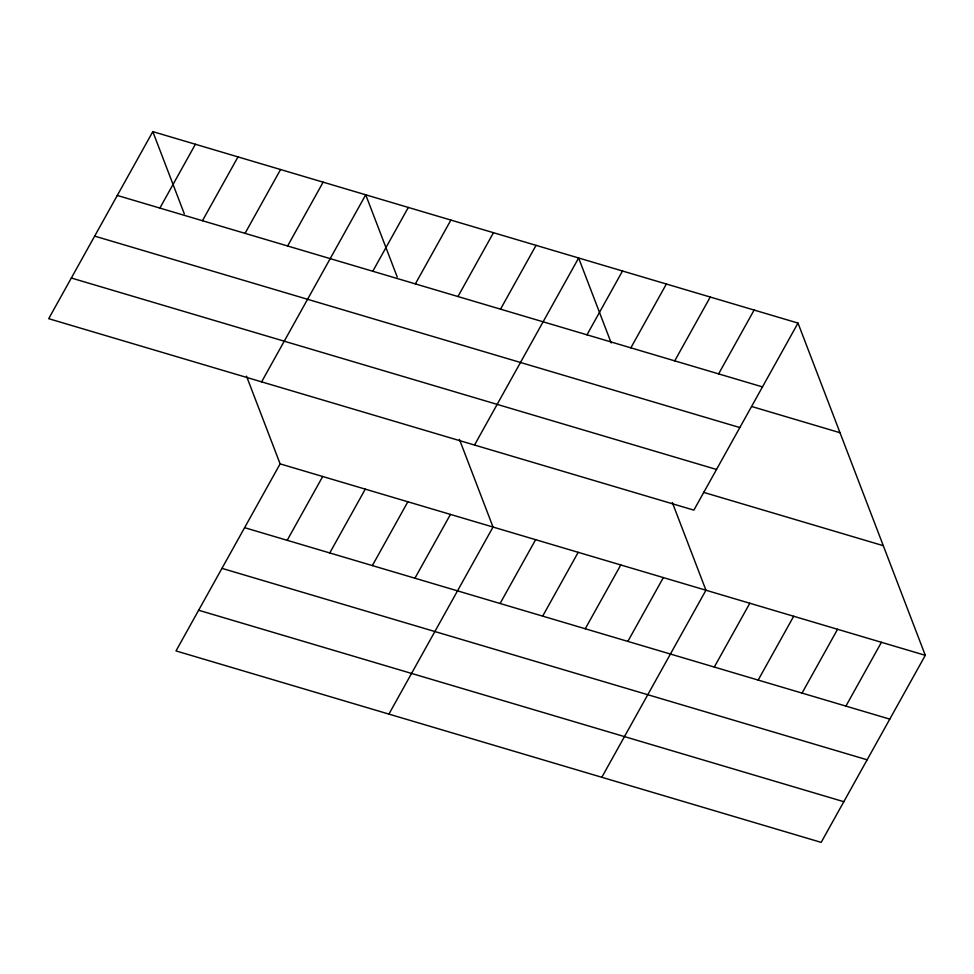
<?xml version="1.0" encoding="UTF-8"?>
<svg xmlns="http://www.w3.org/2000/svg" width="974" height="974" viewBox="0 0 974 974"><rect width="100%" height="100%" fill="white"/><g stroke="black" fill="none" stroke-linecap="round" stroke-linejoin="round"><path stroke-width="1.46" d="M152.821 131.624L48.7 318.681L693.878 510.132L797.998 323.076L152.821 131.624L184.317 213.854M159.882 208.083L195.397 144.262M202.458 220.721L237.985 156.899M245.046 233.346L280.561 169.537M287.622 245.984L323.137 182.175M261.604 381.869L365.725 194.8L397.234 277.03M372.786 271.259L408.301 207.438M246.507 376.159L280.122 463.868L176.002 650.924L821.179 842.376L925.3 655.319L797.998 323.076M415.362 283.897L450.889 220.075M287.184 540.314L322.698 476.505M457.95 296.534L493.465 232.713M329.76 552.952L365.287 489.131M500.526 309.172L536.053 245.351M372.348 565.59L407.863 501.768M474.521 445.045L578.629 257.988L611.197 342.958M414.924 578.227L450.451 514.406M586.981 334.825L622.508 271.003M388.918 714.1L493.027 527.044L459.424 439.335M630.86 347.84L666.374 284.018M500.088 603.503L535.615 539.681M674.726 360.855L710.253 297.046M542.676 616.128L578.191 552.319M718.605 373.882L754.12 310.061M585.252 628.766L620.779 564.957M627.84 641.403L663.355 577.582M601.822 777.276L705.943 590.22L672.328 502.511M714.295 667.056L749.81 603.247M758.162 680.083L793.688 616.262M802.04 693.098L837.555 629.277M845.907 706.113L881.433 642.292M117.294 195.445L762.472 386.897M752.257 406.682L840.002 432.712M94.661 236.11L739.838 427.562M71.333 278.016L716.511 469.468M703.557 492.345L883.284 545.683M280.122 463.868L925.3 655.319M244.596 527.677L889.786 719.129M221.962 568.353L867.14 759.805M198.647 610.248L843.825 801.699"/></g></svg>
